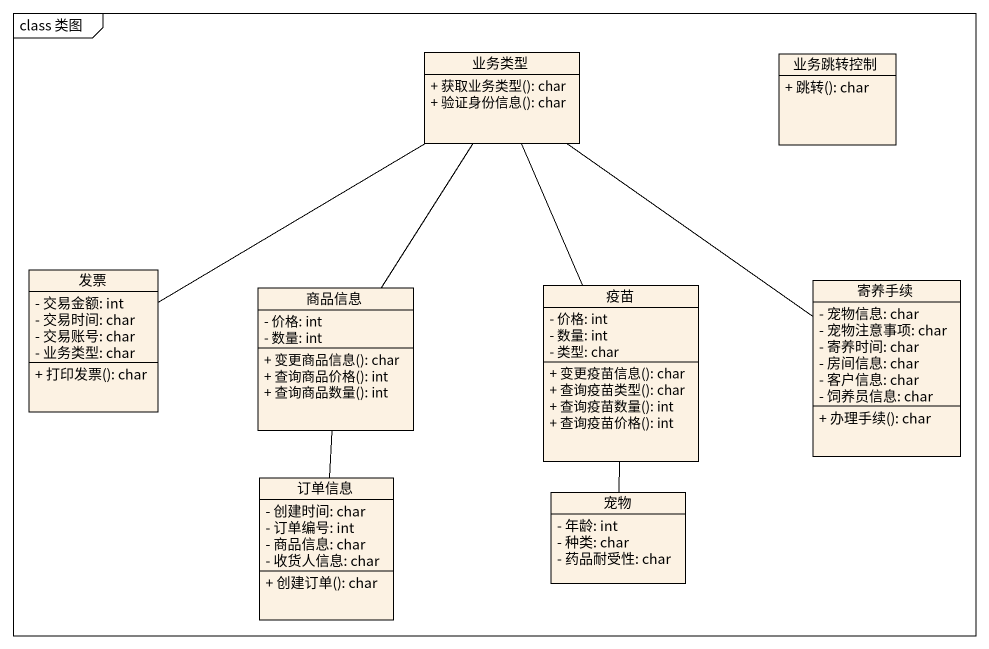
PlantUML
@startuml
mainframe class 类图
hide circle
hide empty members
skinparam classAttributeIconSize 0
class 业务类型 {
  + 获取业务类型(): char
  + 验证身份信息(): char
}
class 业务跳转控制 {
  + 跳转(): char
}
class 发票 {
  - 交易金额: int
  - 交易时间: char
  - 交易账号: char
  - 业务类型: char
  + 打印发票(): char
}
class 商品信息 {
  - 价格: int
  - 数量: int
  + 变更商品信息(): char
  + 查询商品价格(): int
  + 查询商品数量(): int
}
class 疫苗 {
  - 价格: int
  - 数量: int
  - 类型: char
  + 变更疫苗信息(): char
  + 查询疫苗类型(): char
  + 查询疫苗数量(): int
  + 查询疫苗价格(): int
}
class 寄养手续 {
  - 宠物信息: char
  - 宠物注意事项: char
  - 寄养时间: char
  - 房间信息: char
  - 客户信息: char
  - 饲养员信息: char
  + 办理手续(): char
}
class 订单信息 {
  - 创建时间: char
  - 订单编号: int
  - 商品信息: char
  - 收货人信息: char
  + 创建订单(): char
}
class 宠物 {
  - 年龄: int
  - 种类: char
  - 药品耐受性: char
}
业务类型 -- 商品信息
业务类型 -- 寄养手续
发票 -right- 业务类型
疫苗 -up- 业务类型
订单信息 -up- 商品信息
宠物 -up- 疫苗
@enduml
